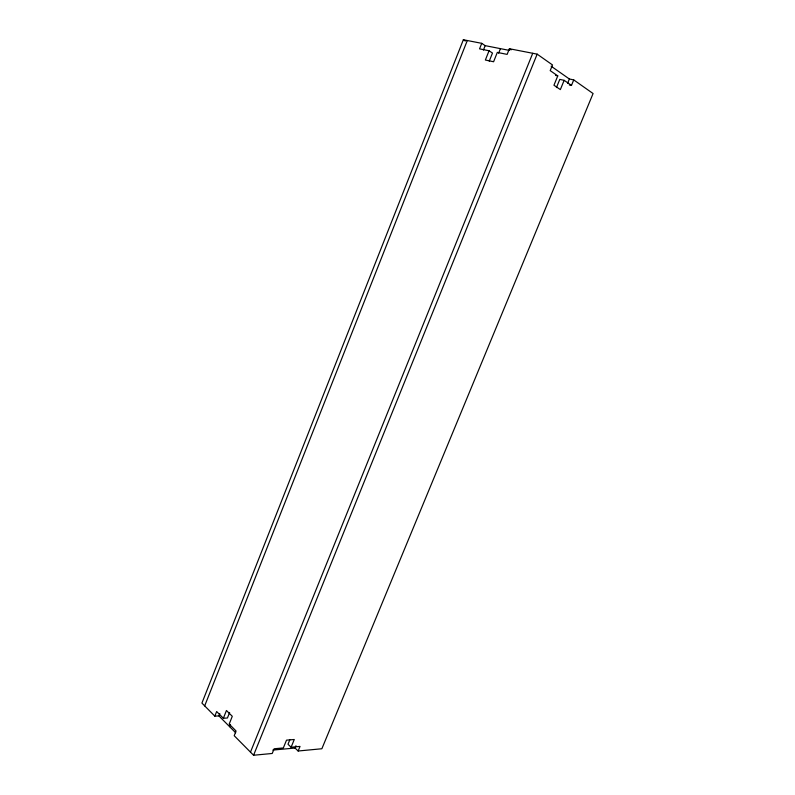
<?xml version="1.0" encoding="UTF-8"?>
<svg xmlns="http://www.w3.org/2000/svg" width="795" height="795" viewBox="0 0 795 795"><rect width="100%" height="100%" fill="white"/><g stroke="black" fill="none" stroke-linecap="round" stroke-linejoin="round"><path stroke-width="1.19" d="M509.426 50.413L485.179 45.643L481.74 43.337L463.356 39.75L201.92 703.088L214.829 716.136L218.893 715.898L235.678 732.771M204.683 705.89L467.301 40.515M214.829 716.136L216.657 711.525L223.365 718.253L227.43 718.004L229.626 712.489M481.74 43.337L479.544 48.863L489.054 50.771L492.483 53.066L489.263 61.145M218.893 715.898L219.808 713.602M483.43 50.055L485.179 45.643M223.365 718.253L226.446 710.501L232.289 716.305L229.189 724.086L236.075 731.003L234.197 735.693L253.565 755.25L272.228 753.471L274.136 748.771L283.338 747.936L286.518 740.145L294.269 739.499L291.109 747.23L287.999 744.239L289.797 739.827M489.054 50.771L485.367 60.032L493.596 61.752L497.322 52.42L507.13 54.388L509.396 48.733L537.162 54.149L552.505 64.951L550.2 70.626L557.772 75.893L553.956 85.234L560.356 89.587L564.152 80.325L559.779 79.401L556.43 87.609M229.616 726.67L230.52 724.424M498.614 53.215L500.443 48.644M250.475 752.13L532.73 53.285M253.565 755.25L537.162 54.149M272.824 750.073L295.034 748.035L295.978 745.74M567.56 83.386L569.369 78.993L551.144 66.204M295.034 748.035L298.145 751.007L300.023 746.416L291.109 747.23M569.29 84.956L571.476 85.423L573.732 79.907L569.369 78.993M298.145 751.007L321.866 748.751L593.08 93.532L573.732 79.907M555.576 75.436L557.772 75.893M463.356 39.75L465.323 41.052M509.396 48.733L511.096 49.906M564.152 80.325L571.476 85.423"/></g></svg>
